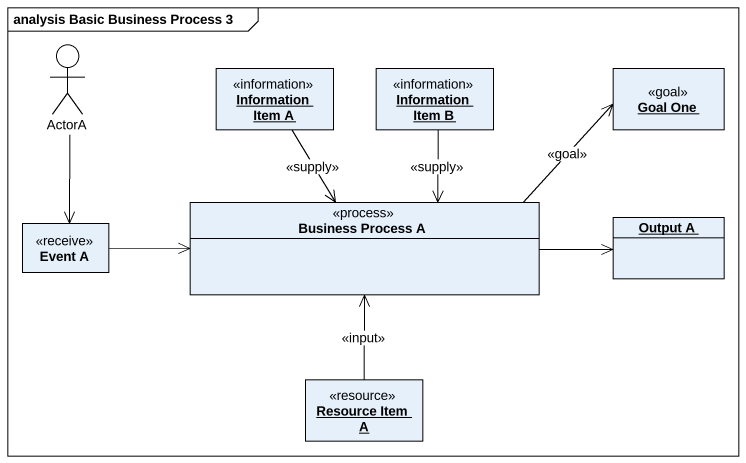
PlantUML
@startuml
mainframe analysis Basic Business Process 3
allowmixing
hide circle
hide empty members
actor ActorA
object "Information Item A" as Information_Item_A <<information>>
object "Information Item B" as Information_Item_B <<information>>
object "Goal One" as Goal_One <<goal>>
class "Event A" as Event_A <<receive>>
class "Business Process A" as Business_Process_A <<process>>
object "Output A" as Output_A
object "Resource Item A" as Resource_Item_A <<resource>>
ActorA --> Event_A
Information_Item_A --> Business_Process_A : <<supply>>
Information_Item_B --> Business_Process_A : <<supply>>
Event_A -right-> Business_Process_A
Business_Process_A -right-> Goal_One : <<goal>>
Business_Process_A -right-> Output_A
Resource_Item_A -up-> Business_Process_A : <<input>>
@enduml
